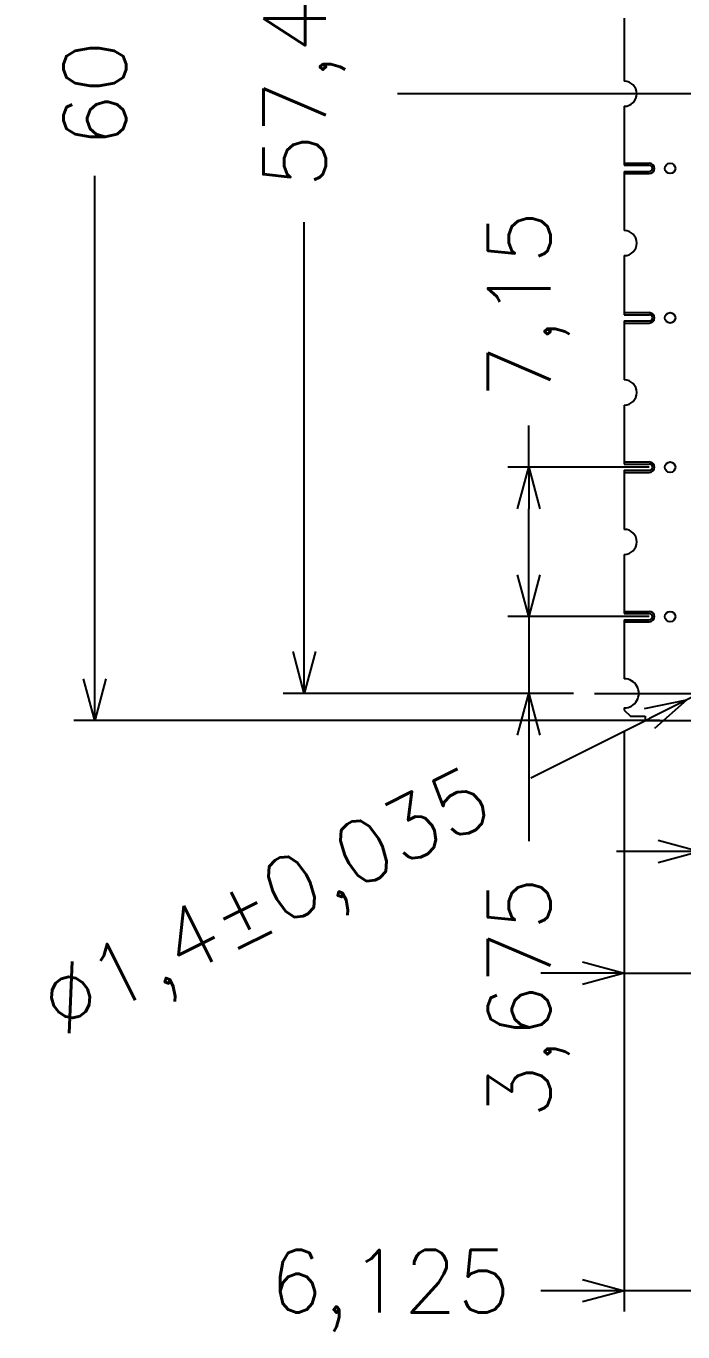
# Model space of a CAD drawing. Header units: millimetres. Extents: x -949 to -637, y 1078 to 1304.
# Drawn here: x -932 to -900.5, y 1177.9 to 1240.4 of the extents above; entities that cross this region are included whole.
import ezdxf

# ---------------------------------------------------------------- set-up
doc = ezdxf.new("R2010")
doc.units = ezdxf.units.MM
doc.header["$PDMODE"] = 3
doc.header["$PDSIZE"] = -1
doc.linetypes.add('CENTER', pattern=[10.16, 6.35, -1.27, 1.27, -1.27])
doc.linetypes.add('HIDDEN', pattern=[1.905, 1.27, -0.635])
doc.layers.get('DEFPOINTS').update_dxf_attribs({"color": 10})
for name, color, linetype in [('1', 3, 'Continuous'), ('CEN', 8, 'CENTER'), ('DIM', 7, 'Continuous'), ('HID', 1, 'HIDDEN')]:
    doc.layers.add(name, color=color, linetype=linetype)
doc.styles.add('SIMPLEX', font='simplex')
doc.styles.get("Standard").update_dxf_attribs({"font": 'txt.shx', "bigfont": 'chineset.shx'})
doc.dimstyles.new('ISO-25', dxfattribs={"dimtxt": 2.5, "dimasz": 2.5, "dimexe": 1.25, "dimexo": 0.625, "dimtad": 1, "dimtxsty": 'Standard', "dimcen": 2.5, "dimadec": 0, "dimazin": 0, "dimtfac": 1, "dimtmove": 0, "dimatfit": 3, "dimfxl": 1, "dimarcsym": 0})

# ---------------------------------------------------------------- blocks, each defined once
blk = doc.blocks.new('_OPEN30')
at = {"color": 0, "linetype": 'ByBlock'}
for p, q in [((-1, 0.268), (0, 0)), ((0, 0), (-1, -0.268)), ((0, 0), (-1, 0))]:
    blk.add_line(p, q, dxfattribs=at)
blk = doc.blocks.new('*D13')
at = {"layer": 'DEFPOINTS', "color": 0, "transparency": 16777216}
for p in [(-903.349, 1207.644), (-897.224, 1204.344), (-897.224, 1179.848)]:
    blk.add_point(p, dxfattribs=at)
at = {"layer": 'DIM', "color": 0, "lineweight": -2, "transparency": 16777216}
for p, q in [((-903.349, 1206.644), (-903.349, 1178.848)), ((-897.224, 1203.344), (-897.224, 1178.848)), ((-905.349, 1179.848), (-907.349, 1179.848)), ((-897.224, 1179.848), (-903.349, 1179.848)), ((-895.224, 1179.848), (-893.224, 1179.848))]:
    blk.add_line(p, q, dxfattribs=at)
at = {"layer": 'DIM', "color": 0, "lineweight": -2, "transparency": 16777216, "xscale": 2, "yscale": 2, "zscale": 2}
blk.add_blockref('_OPEN30', (-903.349, 1179.848), dxfattribs=at)
at = {"layer": 'DIM', "color": 0, "lineweight": -2, "transparency": 16777216, "xscale": 2, "yscale": 2, "zscale": 2, "rotation": 180}
blk.add_blockref('_OPEN30', (-897.224, 1179.848), dxfattribs=at)
at = {"layer": 'DIM', "color": 0, "transparency": 16777216, "insert": (-914.563, 1179.848), "char_height": 3, "attachment_point": 5, "style": 'SIMPLEX'}
blk.add_mtext('6,125', dxfattribs=at)
blk = doc.blocks.new('*D18')
at = {"layer": 'DEFPOINTS', "color": 0, "transparency": 16777216}
for p in [(-918.678, 1265.844), (-901.624, 1265.844), (-904.774, 1208.444)]:
    blk.add_point(p, dxfattribs=at)
at = {"layer": 'DIM', "color": 0, "lineweight": -2, "transparency": 16777216}
for p, q in [((-902.624, 1265.844), (-919.678, 1265.844)), ((-918.678, 1263.844), (-918.678, 1243.287)), ((-918.678, 1210.444), (-918.678, 1231.001)), ((-905.774, 1208.444), (-919.678, 1208.444))]:
    blk.add_line(p, q, dxfattribs=at)
at = {"layer": 'DIM', "color": 0, "lineweight": -2, "transparency": 16777216, "xscale": 2, "yscale": 2, "zscale": 2}
for p, rotation in [((-918.678, 1265.844), 90), ((-918.678, 1208.444), 270)]:
    blk.add_blockref('_OPEN30', p, dxfattribs=dict(at, rotation=rotation))
at = {"layer": 'DIM', "color": 0, "transparency": 16777216, "insert": (-918.678, 1237.144), "char_height": 3, "attachment_point": 5, "rotation": 90, "style": 'SIMPLEX'}
blk.add_mtext('57,4', dxfattribs=at)
blk = doc.blocks.new('*D19')
at = {"layer": 'DEFPOINTS', "color": 0, "transparency": 16777216}
for p in [(-900.649, 1267.144), (-928.714, 1207.144), (-900.649, 1207.144)]:
    blk.add_point(p, dxfattribs=at)
at = {"layer": 'DIM', "color": 0, "lineweight": -2, "transparency": 16777216}
for p, q in [((-901.649, 1267.144), (-929.714, 1267.144)), ((-928.714, 1265.144), (-928.714, 1241.073)), ((-928.714, 1209.144), (-928.714, 1233.215)), ((-901.649, 1207.144), (-929.714, 1207.144))]:
    blk.add_line(p, q, dxfattribs=at)
at = {"layer": 'DIM', "color": 0, "lineweight": -2, "transparency": 16777216, "xscale": 2, "yscale": 2, "zscale": 2}
for p, rotation in [((-928.714, 1267.144), 90), ((-928.714, 1207.144), 270)]:
    blk.add_blockref('_OPEN30', p, dxfattribs=dict(at, rotation=rotation))
at = {"layer": 'DIM', "color": 0, "transparency": 16777216, "insert": (-928.714, 1237.144), "char_height": 3, "attachment_point": 5, "rotation": 90, "style": 'SIMPLEX'}
blk.add_mtext('60', dxfattribs=at)
blk = doc.blocks.new('*D21')
at = {"layer": 'DEFPOINTS', "color": 0, "transparency": 16777216}
for p in [(-907.923, 1219.269), (-901.149, 1219.269), (-901.149, 1212.119)]:
    blk.add_point(p, dxfattribs=at)
at = {"layer": 'DIM', "color": 0, "lineweight": -2, "transparency": 16777216}
for p, q in [((-907.923, 1219.269), (-907.923, 1221.269)), ((-902.149, 1219.269), (-908.923, 1219.269)), ((-907.923, 1214.119), (-907.923, 1217.269)), ((-902.149, 1212.119), (-908.923, 1212.119))]:
    blk.add_line(p, q, dxfattribs=at)
at = {"layer": 'DIM', "color": 0, "lineweight": -2, "transparency": 16777216, "xscale": 2, "yscale": 2, "zscale": 2}
for p, rotation in [((-907.923, 1219.269), 90), ((-907.923, 1212.119), 270)]:
    blk.add_blockref('_OPEN30', p, dxfattribs=dict(at, rotation=rotation))
at = {"layer": 'DIM', "color": 0, "transparency": 16777216, "insert": (-907.923, 1227.055), "char_height": 3, "attachment_point": 5, "rotation": 90, "style": 'SIMPLEX'}
blk.add_mtext('7,15', dxfattribs=at)
blk = doc.blocks.new('*D22')
at = {"layer": 'DEFPOINTS', "color": 0, "transparency": 16777216}
for p in [(-907.923, 1212.119), (-901.149, 1212.119), (-904.774, 1208.444)]:
    blk.add_point(p, dxfattribs=at)
at = {"layer": 'DIM', "color": 0, "lineweight": -2, "transparency": 16777216}
for p, q in [((-907.923, 1214.119), (-907.923, 1216.119)), ((-902.149, 1212.119), (-908.923, 1212.119)), ((-907.923, 1212.119), (-907.923, 1208.444)), ((-905.774, 1208.444), (-908.923, 1208.444)), ((-907.923, 1206.444), (-907.923, 1201.371))]:
    blk.add_line(p, q, dxfattribs=at)
at = {"layer": 'DIM', "color": 0, "lineweight": -2, "transparency": 16777216, "xscale": 2, "yscale": 2, "zscale": 2}
for p, rotation in [((-907.923, 1212.119), 270), ((-907.923, 1208.444), 90)]:
    blk.add_blockref('_OPEN30', p, dxfattribs=dict(at, rotation=rotation))
at = {"layer": 'DIM', "color": 0, "transparency": 16777216, "insert": (-907.923, 1193.871), "char_height": 3, "attachment_point": 5, "rotation": 90, "style": 'SIMPLEX'}
blk.add_mtext('3,675', dxfattribs=at)
blk = doc.blocks.new('*D39')
at = {"layer": 'DEFPOINTS', "color": 0, "transparency": 16777216}
for p in [(-899.724, 1208.444), (-897.224, 1204.344), (-897.224, 1200.874)]:
    blk.add_point(p, dxfattribs=at)
at = {"layer": 'DIM', "color": 0, "lineweight": -2, "transparency": 16777216}
for p, q in [((-899.724, 1207.444), (-899.724, 1199.874)), ((-897.224, 1203.344), (-897.224, 1199.874)), ((-901.724, 1200.874), (-903.724, 1200.874)), ((-899.724, 1200.874), (-897.224, 1200.874)), ((-895.224, 1200.874), (-893.224, 1200.874))]:
    blk.add_line(p, q, dxfattribs=at)
at = {"layer": 'DIM', "color": 0, "lineweight": -2, "transparency": 16777216, "xscale": 2, "yscale": 2, "zscale": 2}
blk.add_blockref('_OPEN30', (-899.724, 1200.874), dxfattribs=at)
at = {"layer": 'DIM', "color": 0, "lineweight": -2, "transparency": 16777216, "xscale": 2, "yscale": 2, "zscale": 2, "rotation": 180}
blk.add_blockref('_OPEN30', (-897.224, 1200.874), dxfattribs=at)
at = {"layer": 'DIM', "color": 0, "transparency": 16777216, "insert": (-888.581, 1200.874), "char_height": 3, "attachment_point": 5, "style": 'SIMPLEX'}
blk.add_mtext('2,5', dxfattribs=at)
blk = doc.blocks.new('*D41')
at = {"layer": 'DEFPOINTS', "color": 0, "transparency": 16777216}
for p in [(-903.349, 1207.644), (-899.724, 1207.744), (-899.724, 1195.051)]:
    blk.add_point(p, dxfattribs=at)
at = {"layer": 'DIM', "color": 0, "lineweight": -2, "transparency": 16777216}
for p, q in [((-903.349, 1206.644), (-903.349, 1194.051)), ((-899.724, 1206.744), (-899.724, 1194.051)), ((-905.349, 1195.051), (-907.349, 1195.051)), ((-903.349, 1195.051), (-899.724, 1195.051)), ((-897.724, 1195.051), (-895.724, 1195.051))]:
    blk.add_line(p, q, dxfattribs=at)
at = {"layer": 'DIM', "color": 0, "lineweight": -2, "transparency": 16777216, "xscale": 2, "yscale": 2, "zscale": 2}
blk.add_blockref('_OPEN30', (-903.349, 1195.051), dxfattribs=at)
at = {"layer": 'DIM', "color": 0, "lineweight": -2, "transparency": 16777216, "xscale": 2, "yscale": 2, "zscale": 2, "rotation": 180}
blk.add_blockref('_OPEN30', (-899.724, 1195.051), dxfattribs=at)
at = {"layer": 'DIM', "color": 0, "transparency": 16777216, "insert": (-888.224, 1195.051), "char_height": 3, "attachment_point": 5, "style": 'SIMPLEX'}
blk.add_mtext('3,625', dxfattribs=at)
blk = doc.blocks.new('*D46')
at = {"layer": 'DEFPOINTS', "color": 0, "transparency": 16777216}
for p in [(-899.098, 1208.757), (-900.35, 1208.131)]:
    blk.add_point(p, dxfattribs=at)
at = {"layer": 'DIM', "color": 0, "lineweight": -2, "transparency": 16777216}
for p, q in [((-897.309, 1209.651), (-895.52, 1210.545)), ((-899.098, 1208.757), (-900.35, 1208.131)), ((-907.822, 1204.396), (-902.139, 1207.237))]:
    blk.add_line(p, q, dxfattribs=at)
at = {"layer": 'DIM', "color": 0, "lineweight": -2, "transparency": 16777216, "xscale": 2, "yscale": 2, "zscale": 2}
for p, rotation in [((-899.098, 1208.757), 206.5549999195727), ((-900.35, 1208.131), 26.55499991957269)]:
    blk.add_blockref('_OPEN30', p, dxfattribs=dict(at, rotation=rotation))
at = {"layer": 'DIM', "color": 0, "transparency": 16777216, "insert": (-920.346, 1198.138), "char_height": 3, "attachment_point": 5, "rotation": 26.555, "style": 'SIMPLEX'}
blk.add_mtext('∅1,4±0,035', dxfattribs=at)

msp = doc.modelspace()

# ---------------------------------------------------------------- linework, layer by layer
at = {"layer": '1', "linetype": 'ByBlock'}
for p, q in [((-903.3486804, 1243.69394821), (-903.3486804, 1237.74394821)), ((-903.3486804, 1236.54394821), (-903.3486804, 1233.71894821)), ((-903.3486804, 1233.41894821), (-903.3486804, 1230.59394821)), ((-903.3486804, 1229.39394821), (-903.3486804, 1226.56894821)), ((-903.3486804, 1226.26894821), (-903.3486804, 1223.44394821)), ((-903.3486804, 1222.24394821), (-903.3486804, 1219.41894821)), ((-903.3486804, 1219.11894821), (-903.3486804, 1216.29394821)), ((-903.3486804, 1215.09394821), (-903.3486804, 1212.26894821)), ((-903.3486804, 1211.96894821), (-903.3486804, 1209.14394821)), ((-903.3486804, 1207.74394821), (-903.3486804, 1207.64394821)), ((-903.3486804, 1207.64394821), (-903.0486804, 1207.34394821))]:
    msp.add_line(p, q, dxfattribs=at)
at = {"layer": '1'}
for p, q in [((-903.3486804, 1233.71894821), (-902.1486804, 1233.71894821)), ((-903.3486804, 1233.41894821), (-902.1486804, 1233.41894821)), ((-902.8486804, 1233.71894821), (-902.1486804, 1233.71894821)), ((-902.8486804, 1233.41894821), (-902.1486804, 1233.41894821)), ((-903.3486804, 1226.56894821), (-902.1486804, 1226.56894821)), ((-902.8486804, 1226.56894821), (-902.1486804, 1226.56894821)), ((-903.3486804, 1226.26894821), (-902.1486804, 1226.26894821)), ((-902.8486804, 1226.26894821), (-902.1486804, 1226.26894821)), ((-903.3486804, 1219.41894821), (-902.1486804, 1219.41894821)), ((-903.3486804, 1219.11894821), (-902.1486804, 1219.11894821)), ((-902.8486804, 1219.41894821), (-902.1486804, 1219.41894821)), ((-902.8486804, 1219.11894821), (-902.1486804, 1219.11894821)), ((-903.3486804, 1212.26894821), (-902.1486804, 1212.26894821)), ((-903.3486804, 1211.96894821), (-902.1486804, 1211.96894821)), ((-902.8486804, 1212.26894821), (-902.1486804, 1212.26894821)), ((-902.8486804, 1211.96894821), (-902.1486804, 1211.96894821)), ((-903.0486804, 1207.34394821), (-902.3486804, 1207.34394821)), ((-902.3486804, 1207.34394821), (-902.3486804, 1207.14394821)), ((-902.3486804, 1207.34394821), (-902.3486804, 1207.14394821)), ((-902.3486804, 1207.14394821), (-872.4986804, 1207.14394821))]:
    msp.add_line(p, q, dxfattribs=at)
for centre in [(-901.1486804, 1233.56894821), (-901.1486804, 1233.56894821), (-901.1486804, 1226.41894821), (-901.1486804, 1226.41894821), (-901.1486804, 1219.26894821), (-901.1486804, 1219.26894821), (-901.1486804, 1212.11894821), (-901.1486804, 1212.11894821)]:
    msp.add_circle(centre, 0.25, dxfattribs=at)
for centre, radius, start, end in [((-903.3486804, 1237.14394821), 0.6, 270, 90), ((-902.1486804, 1233.56894821), 0.15, 270, 90), ((-902.1486804, 1233.56894821), 0.15, 270, 90), ((-903.3486804, 1229.99394821), 0.6, 270, 90), ((-902.1486804, 1226.41894821), 0.15, 270, 90), ((-902.1486804, 1226.41894821), 0.15, 270, 90), ((-903.3486804, 1222.84394821), 0.6, 270, 90), ((-902.1486804, 1219.26894821), 0.15, 270, 90), ((-902.1486804, 1219.26894821), 0.15, 270, 90), ((-903.3486804, 1215.69394821), 0.6, 270, 90), ((-902.1486804, 1212.11894821), 0.15, 270, 90), ((-902.1486804, 1212.11894821), 0.15, 270, 90), ((-903.3486804, 1208.44394821), 0.7, 269.9999999999, 90.0000000001)]:
    msp.add_arc(centre, radius, start, end, dxfattribs=at)
at = {"layer": 'CEN', "linetype": 'ByBlock'}
for p, q in [((-648.05900889, 1237.14394821), (-914.20864364, 1237.14394821)), ((-904.7736804, 1208.44394821), (-656.1236804, 1208.44394821))]:
    msp.add_line(p, q, dxfattribs=at)
at = {"layer": 'HID', "linetype": 'ByBlock'}
for p, q in [((-903.3486804, 1233.81894821), (-902.1486804, 1233.81894821)), ((-903.3486804, 1233.31894821), (-902.1486804, 1233.31894821)), ((-903.3486804, 1226.66894821), (-902.1486804, 1226.66894821)), ((-903.3486804, 1226.16894821), (-902.1486804, 1226.16894821)), ((-903.3486804, 1219.51894821), (-902.1486804, 1219.51894821)), ((-903.3486804, 1219.01894821), (-902.1486804, 1219.01894821)), ((-903.3486804, 1212.36894821), (-902.1486804, 1212.36894821)), ((-903.3486804, 1211.86894821), (-902.1486804, 1211.86894821))]:
    msp.add_line(p, q, dxfattribs=at)
for centre in [(-902.1486804, 1233.56894821), (-902.1486804, 1226.41894821), (-902.1486804, 1219.26894821), (-902.1486804, 1212.11894821)]:
    msp.add_arc(centre, 0.25, 270, 90, dxfattribs=at)

# ---------------------------------------------------------------- dimensions: what is measured, and where the dimension line sits
at = {"layer": 'DIM'}
for base, p1, p2, picture, middle in [((-928.7144148005, 1207.1439482137), (-900.6486803994, 1267.1439482137), (-900.6486803994, 1207.1439482137), '*D19', (-928.7144148005, 1237.1439482137)), ((-918.6777215314, 1265.8439482137), (-904.7736803994, 1208.4439482137), (-901.6236803994, 1265.8439482137), '*D18', (-918.6777215314, 1237.1439482137)), ((-907.9233194741, 1219.2689482137), (-901.1486803994, 1212.1189482137), (-901.1486803994, 1219.2689482137), '*D21', (-907.9233194741, 1227.0546624994))]:
    dim = msp.add_linear_dim(base=base, p1=p1, p2=p2, angle=90, dimstyle='ISO-25', override={"dimtxt": 3, "dimasz": 2, "dimexe": 1, "dimexo": 1, "dimgap": 1.5, "dimtad": 0, "dimdec": 8, "dimtxsty": 'SIMPLEX', "dimblk1": 'OPEN30', "dimblk2": 'OPEN30', "dimsah": 1, "dimtp": 0.05, "dimtm": 0.05, "dimtfac": 0.5, "dimtdec": 8}, dxfattribs=at)
    dim.commit()
    dim.dimension.update_dxf_attribs({"geometry": picture, "text_midpoint": middle})
dim = msp.add_linear_dim(base=(-907.92331947, 1212.11894821), p1=(-904.7736804, 1208.44394821), p2=(-901.1486804, 1212.11894821), angle=90, dimstyle='ISO-25', override={"dimtxt": 3, "dimasz": 2, "dimexe": 1, "dimexo": 1, "dimgap": 1.5, "dimtad": 0, "dimdec": 8, "dimtxsty": 'SIMPLEX', "dimblk1": 'OPEN30', "dimblk2": 'OPEN30', "dimsah": 1, "dimtp": 0.05, "dimtm": 0.05, "dimtfac": 0.5, "dimtdec": 8}, dxfattribs=at)
dim.commit()
dim.dimension.update_dxf_attribs({"geometry": '*D22', "text_midpoint": (-907.92331947, 1193.87137493), "dimtype": 128})
dim = msp.add_diameter_dim_2p(p1=(-899.097526458, 1208.756887891), p2=(-900.349834341, 1208.131008537), dimstyle='ISO-25', override={"dimtxt": 3, "dimasz": 2, "dimexe": 1, "dimexo": 1, "dimgap": 1.5, "dimtad": 0, "dimdec": 8, "dimtxsty": 'SIMPLEX', "dimblk1": 'OPEN30', "dimblk2": 'OPEN30', "dimsah": 1, "dimtol": 1, "dimlim": 0, "dimtp": 0.035, "dimtm": 0.035, "dimtfac": 1, "dimtdec": 8}, dxfattribs=at)
dim.commit()
dim.dimension.update_dxf_attribs({"geometry": '*D46', "text_midpoint": (-920.345553776, 1198.137533184), "dimtype": 131})
for base, p1, p2, picture, middle in [((-897.2236804, 1200.87436471), (-899.7236804, 1208.44394821), (-897.2236804, 1204.34394821), '*D39', (-888.58082326, 1200.87436471)), ((-899.7236804, 1195.05072742), (-903.3486804, 1207.64394821), (-899.7236804, 1207.74394821), '*D41', (-888.2236804, 1195.05072742))]:
    dim = msp.add_linear_dim(base=base, p1=p1, p2=p2, dimstyle='ISO-25', override={"dimtxt": 3, "dimasz": 2, "dimexe": 1, "dimexo": 1, "dimgap": 1.5, "dimtad": 0, "dimdec": 8, "dimtxsty": 'SIMPLEX', "dimblk1": 'OPEN30', "dimblk2": 'OPEN30', "dimsah": 1, "dimtp": 0.05, "dimtm": 0.05, "dimtfac": 0.5, "dimtdec": 8}, dxfattribs=at)
    dim.commit()
    dim.dimension.update_dxf_attribs({"geometry": picture, "text_midpoint": middle})
dim = msp.add_linear_dim(base=(-897.2236803994, 1179.8477192314), p1=(-903.3486803994, 1207.6439482137), p2=(-897.2236803994, 1204.3439482137), dimstyle='ISO-25', override={"dimtxt": 3, "dimasz": 2, "dimexe": 1, "dimexo": 1, "dimgap": 1.5, "dimtad": 0, "dimdec": 8, "dimtxsty": 'SIMPLEX', "dimblk1": 'OPEN30', "dimblk2": 'OPEN30', "dimsah": 1, "dimtp": 0.05, "dimtm": 0.05, "dimtfac": 0.5, "dimtdec": 8}, dxfattribs=at)
dim.commit()
dim.dimension.update_dxf_attribs({"geometry": '*D13', "text_midpoint": (-914.5629661136, 1179.8477192314), "dimtype": 128})

doc.saveas('drawing.dxf')
